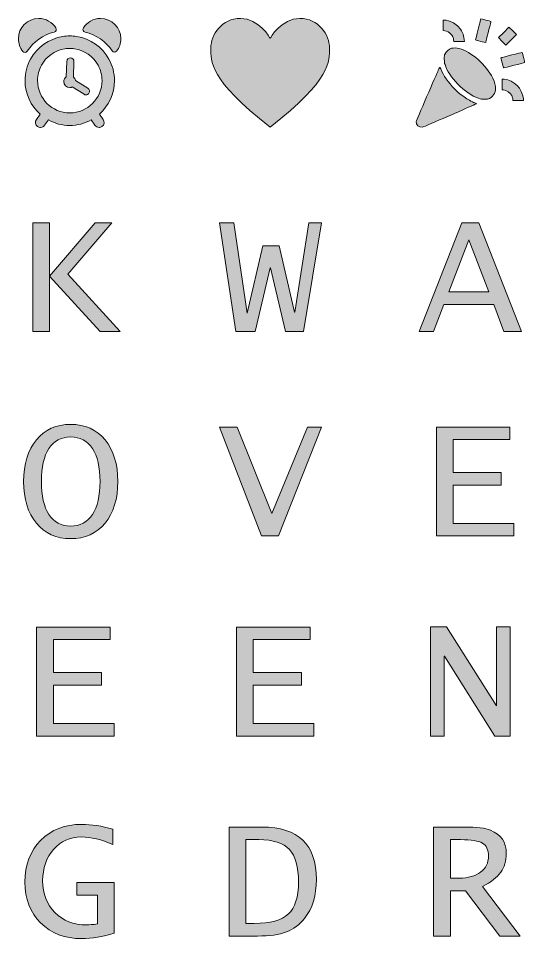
# Model space of a CAD drawing. Header units: inches. Extents: x 2.9 to 20.2, y -19.7 to -4.
# Drawn here: x 12.7 to 16.81, y -11.52 to -4.06 of the extents above; entities that cross this region are included whole.
import ezdxf

# ---------------------------------------------------------------- set-up
doc = ezdxf.new("R2010")
doc.units = ezdxf.units.IN
doc.header["$MEASUREMENT"] = 0
for name, color, linetype in [('ClockLetters', 7, 'Continuous'), ('DummyLetters', 7, 'Continuous'), ('Icons', 7, 'Continuous')]:
    doc.layers.add(name, color=color, linetype=linetype)

# ---------------------------------------------------------------- blocks, each defined once
blk = doc.blocks.new('block 19')
at = {"layer": 'ClockLetters', "true_color": 0xffffff}
h = blk.add_hatch(color=7, dxfattribs=at)
h.dxf.hatch_style = 2
edge = h.paths.add_edge_path()
edge.add_spline(control_points=[(12.7409, -7.8126), (12.7409, -7.6716), (12.7755, -7.5592), (12.8447, -7.4754), (12.9139, -7.3916), (13.0069, -7.3496), (13.1237, -7.3496), (13.2405, -7.3496), (13.3334, -7.3916), (13.4026, -7.4754), (13.4718, -7.5592), (13.5064, -7.6716), (13.5064, -7.8126), (13.5064, -7.9541), (13.4718, -8.0668), (13.4026, -8.1506), (13.3334, -8.2345), (13.2405, -8.2764), (13.1237, -8.2764), (13.0069, -8.2764), (12.9139, -8.2345), (12.8447, -8.1506), (12.7755, -8.0668), (12.7409, -7.9541), (12.7409, -7.8126)], knot_values=[0, 0, 0, 0, 1, 1, 1, 2, 2, 2, 3, 3, 3, 4, 4, 4, 5, 5, 5, 6, 6, 6, 7, 7, 7, 8, 8, 8, 8], degree=3, periodic=1)
edge = h.paths.add_edge_path()
edge.add_spline(control_points=[(12.8856, -7.8126), (12.8856, -7.9284), (12.9062, -8.0176), (12.9473, -8.0803), (12.9884, -8.143), (13.0471, -8.1744), (13.1233, -8.1744), (13.1996, -8.1744), (13.2584, -8.143), (13.2997, -8.0803), (13.3411, -8.0176), (13.3617, -7.9284), (13.3617, -7.8126), (13.3617, -7.6974), (13.3411, -7.6084), (13.2997, -7.5457), (13.2584, -7.483), (13.1996, -7.4516), (13.1233, -7.4516), (13.0471, -7.4516), (12.9884, -7.483), (12.9473, -7.5457), (12.9062, -7.6084), (12.8856, -7.6974), (12.8856, -7.8126)], knot_values=[0, 0, 0, 0, 1, 1, 1, 2, 2, 2, 3, 3, 3, 4, 4, 4, 5, 5, 5, 6, 6, 6, 7, 7, 7, 8, 8, 8, 8], degree=3, periodic=1)
at = {"layer": 'ClockLetters', "lineweight": 0}
for points in [[(12.7409, -7.8126), (12.7409, -7.6716), (12.7755, -7.5592), (12.8447, -7.4754), (12.9139, -7.3916), (13.0069, -7.3496), (13.1237, -7.3496), (13.2405, -7.3496), (13.3334, -7.3916), (13.4026, -7.4754), (13.4718, -7.5592), (13.5064, -7.6716), (13.5064, -7.8126), (13.5064, -7.9541), (13.4718, -8.0668), (13.4026, -8.1506), (13.3334, -8.2345), (13.2405, -8.2764), (13.1237, -8.2764), (13.0069, -8.2764), (12.9139, -8.2345), (12.8447, -8.1506), (12.7755, -8.0668), (12.7409, -7.9541), (12.7409, -7.8126)], [(12.8856, -7.8126), (12.8856, -7.9284), (12.9062, -8.0176), (12.9473, -8.0803), (12.9884, -8.143), (13.0471, -8.1744), (13.1233, -8.1744), (13.1996, -8.1744), (13.2584, -8.143), (13.2997, -8.0803), (13.3411, -8.0176), (13.3617, -7.9284), (13.3617, -7.8126), (13.3617, -7.6974), (13.3411, -7.6084), (13.2997, -7.5457), (13.2584, -7.483), (13.1996, -7.4516), (13.1233, -7.4516), (13.0471, -7.4516), (12.9884, -7.483), (12.9473, -7.5457), (12.9062, -7.6084), (12.8856, -7.6974), (12.8856, -7.8126)]]:
    blk.add_open_spline(points, degree=3, knots=[0, 0, 0, 0, 1, 1, 1, 2, 2, 2, 3, 3, 3, 4, 4, 4, 5, 5, 5, 6, 6, 6, 7, 7, 7, 8, 8, 8, 8], dxfattribs=at)
blk = doc.blocks.new('block 20')
at = {"layer": 'ClockLetters', "true_color": 0xffffff}
h = blk.add_hatch(color=7, dxfattribs=at)
h.dxf.hatch_style = 2
h.paths.add_polyline_path([(14.6738, -8.255), (14.3306, -7.371), (14.474, -7.371), (14.7564, -8.0738), (15.0453, -7.371), (15.1609, -7.371), (14.8102, -8.255)])
at = {"layer": 'ClockLetters', "lineweight": 0}
blk.add_lwpolyline([(14.6738, -8.255), (14.3306, -7.371), (14.474, -7.371), (14.7564, -8.0738), (15.0453, -7.371), (15.1609, -7.371), (14.8102, -8.255), (14.6738, -8.255)], dxfattribs=at)
blk = doc.blocks.new('block 21')
at = {"layer": 'ClockLetters', "true_color": 0xffffff}
h = blk.add_hatch(color=7, dxfattribs=at)
h.dxf.hatch_style = 2
h.paths.add_polyline_path([(16.0926, -8.255), (16.0926, -7.371), (16.69, -7.371), (16.69, -7.473), (16.2283, -7.473), (16.2283, -7.741), (16.6197, -7.741), (16.6197, -7.843), (16.2283, -7.843), (16.2283, -8.153), (16.7217, -8.153), (16.7217, -8.255)])
at = {"layer": 'ClockLetters', "lineweight": 0}
blk.add_lwpolyline([(16.0926, -8.255), (16.0926, -7.371), (16.69, -7.371), (16.69, -7.473), (16.2283, -7.473), (16.2283, -7.741), (16.6197, -7.741), (16.6197, -7.843), (16.2283, -7.843), (16.2283, -8.153), (16.7217, -8.153), (16.7217, -8.255), (16.0926, -8.255)], dxfattribs=at)
blk = doc.blocks.new('block 23')
at = {"layer": 'ClockLetters', "true_color": 0xffffff}
h = blk.add_hatch(color=7, dxfattribs=at)
h.dxf.hatch_style = 2
h.paths.add_polyline_path([(12.8153, -6.5969), (12.8153, -5.7129), (12.9511, -5.7129), (12.9511, -6.1463), (13.3212, -5.7129), (13.4582, -5.7129), (13.1013, -6.1298), (13.5264, -6.5969), (13.3634, -6.5969), (12.9511, -6.1463), (12.9511, -6.5969)])
at = {"layer": 'ClockLetters', "lineweight": 0}
blk.add_lwpolyline([(12.8153, -6.5969), (12.8153, -5.7129), (12.9511, -5.7129), (12.9511, -6.1463), (13.3212, -5.7129), (13.4582, -5.7129), (13.1013, -6.1298), (13.5264, -6.5969), (13.3634, -6.5969), (12.9511, -6.1463), (12.9511, -6.5969), (12.8153, -6.5969)], dxfattribs=at)
blk = doc.blocks.new('block 24')
at = {"layer": 'ClockLetters', "true_color": 0xffffff}
h = blk.add_hatch(color=7, dxfattribs=at)
h.dxf.hatch_style = 2
h.paths.add_polyline_path([(14.4636, -6.5969), (14.332, -5.7129), (14.4478, -5.7129), (14.5553, -6.4474), (14.5577, -6.4474), (14.6848, -5.8997), (14.8157, -5.8997), (14.9411, -6.4392), (14.9428, -6.4392), (15.0562, -5.7129), (15.1595, -5.7129), (15.0141, -6.5969), (14.8667, -6.5969), (14.7447, -6.0781), (14.7434, -6.0781), (14.6207, -6.5969)])
at = {"layer": 'ClockLetters', "lineweight": 0}
blk.add_lwpolyline([(14.4636, -6.5969), (14.332, -5.7129), (14.4478, -5.7129), (14.5553, -6.4474), (14.5577, -6.4474), (14.6848, -5.8997), (14.8157, -5.8997), (14.9411, -6.4392), (14.9428, -6.4392), (15.0562, -5.7129), (15.1595, -5.7129), (15.0141, -6.5969), (14.8667, -6.5969), (14.7447, -6.0781), (14.7434, -6.0781), (14.6207, -6.5969), (14.4636, -6.5969)], dxfattribs=at)
blk = doc.blocks.new('block 25')
at = {"layer": 'ClockLetters', "true_color": 0xffffff}
h = blk.add_hatch(color=7, dxfattribs=at)
h.dxf.hatch_style = 2
h.paths.add_polyline_path([(15.952, -6.5969), (16.3007, -5.7129), (16.4364, -5.7129), (16.7851, -6.5969), (16.6414, -6.5969), (16.5579, -6.3758), (16.1539, -6.3758), (16.0691, -6.5969)])
h.paths.add_polyline_path([(16.1945, -6.2738), (16.5173, -6.2738), (16.3551, -5.8514)])
at = {"layer": 'ClockLetters', "lineweight": 0}
for points in [[(15.952, -6.5969), (16.3007, -5.7129), (16.4364, -5.7129), (16.7851, -6.5969), (16.6414, -6.5969), (16.5579, -6.3758), (16.1539, -6.3758), (16.0691, -6.5969), (15.952, -6.5969)], [(16.1945, -6.2738), (16.5173, -6.2738), (16.3551, -5.8514), (16.1945, -6.2738)]]:
    blk.add_lwpolyline(points, dxfattribs=at)
blk = doc.blocks.new('block 28')
at = {"layer": 'ClockLetters', "true_color": 0xffffff}
h = blk.add_hatch(color=7, dxfattribs=at)
h.dxf.hatch_style = 2
h.paths.add_polyline_path([(12.847, -9.8778), (12.847, -8.9938), (13.4444, -8.9938), (13.4444, -9.0957), (12.9828, -9.0957), (12.9828, -9.3638), (13.3741, -9.3638), (13.3741, -9.4657), (12.9828, -9.4657), (12.9828, -9.7758), (13.4761, -9.7758), (13.4761, -9.8778)])
at = {"layer": 'ClockLetters', "lineweight": 0}
blk.add_lwpolyline([(12.847, -9.8778), (12.847, -8.9938), (13.4444, -8.9938), (13.4444, -9.0957), (12.9828, -9.0957), (12.9828, -9.3638), (13.3741, -9.3638), (13.3741, -9.4657), (12.9828, -9.4657), (12.9828, -9.7758), (13.4761, -9.7758), (13.4761, -9.8778), (12.847, -9.8778)], dxfattribs=at)
blk = doc.blocks.new('block 29')
at = {"layer": 'ClockLetters', "true_color": 0xffffff}
h = blk.add_hatch(color=7, dxfattribs=at)
h.dxf.hatch_style = 2
h.paths.add_polyline_path([(14.4698, -9.8778), (14.4698, -8.9938), (15.0672, -8.9938), (15.0672, -9.0957), (14.6056, -9.0957), (14.6056, -9.3638), (14.9969, -9.3638), (14.9969, -9.4657), (14.6056, -9.4657), (14.6056, -9.7758), (15.0989, -9.7758), (15.0989, -9.8778)])
at = {"layer": 'ClockLetters', "lineweight": 0}
blk.add_lwpolyline([(14.4698, -9.8778), (14.4698, -8.9938), (15.0672, -8.9938), (15.0672, -9.0957), (14.6056, -9.0957), (14.6056, -9.3638), (14.9969, -9.3638), (14.9969, -9.4657), (14.6056, -9.4657), (14.6056, -9.7758), (15.0989, -9.7758), (15.0989, -9.8778), (14.4698, -9.8778)], dxfattribs=at)
blk = doc.blocks.new('block 30')
at = {"layer": 'ClockLetters', "true_color": 0xffffff}
h = blk.add_hatch(color=7, dxfattribs=at)
h.dxf.hatch_style = 2
h.paths.add_polyline_path([(16.0457, -9.8778), (16.0457, -8.991), (16.1746, -8.991), (16.5797, -9.6333), (16.5811, -9.6333), (16.5811, -8.991), (16.692, -8.991), (16.692, -9.8778), (16.5666, -9.8778), (16.1587, -9.2295), (16.1567, -9.2295), (16.1567, -9.8778)])
at = {"layer": 'ClockLetters', "lineweight": 0}
blk.add_lwpolyline([(16.0457, -9.8778), (16.0457, -8.991), (16.1746, -8.991), (16.5797, -9.6333), (16.5811, -9.6333), (16.5811, -8.991), (16.692, -8.991), (16.692, -9.8778), (16.5666, -9.8778), (16.1587, -9.2295), (16.1567, -9.2295), (16.1567, -9.8778), (16.0457, -9.8778)], dxfattribs=at)
blk = doc.blocks.new('block 35')
at = {"layer": 'ClockLetters', "true_color": 0xffffff}
h = blk.add_hatch(color=7, dxfattribs=at)
h.dxf.hatch_style = 2
edge = h.paths.add_edge_path()
edge.add_spline(control_points=[(14.4106, -11.5006), (14.4106, -11.5006), (14.4106, -10.6165), (14.4106, -10.6165), (14.4106, -10.6165), (14.6772, -10.6165), (14.6772, -10.6165), (14.9712, -10.6165), (15.1182, -10.758), (15.1182, -11.041), (15.1182, -11.1719), (15.0862, -11.2778), (15.0224, -11.3586), (14.9824, -11.4096), (14.9332, -11.446), (14.8746, -11.4678), (14.816, -11.4897), (14.738, -11.5006), (14.6407, -11.5006), (14.6407, -11.5006), (14.4106, -11.5006), (14.4106, -11.5006)], knot_values=[0, 0, 0, 0, 1, 1, 1, 2, 2, 2, 3, 3, 3, 4, 4, 4, 5, 5, 5, 6, 6, 6, 7, 7, 7, 7], degree=3, periodic=1)
edge = h.paths.add_edge_path()
edge.add_spline(control_points=[(14.5463, -11.3986), (14.5463, -11.3986), (14.6145, -11.3986), (14.6145, -11.3986), (14.744, -11.3986), (14.8362, -11.3729), (14.8911, -11.3214), (14.946, -11.27), (14.9735, -11.1836), (14.9735, -11.0623), (14.9735, -10.9392), (14.9487, -10.8512), (14.8991, -10.7981), (14.8495, -10.745), (14.7668, -10.7185), (14.651, -10.7185), (14.651, -10.7185), (14.5463, -10.7185), (14.5463, -10.7185), (14.5463, -10.7185), (14.5463, -11.3986), (14.5463, -11.3986)], knot_values=[0, 0, 0, 0, 1, 1, 1, 2, 2, 2, 3, 3, 3, 4, 4, 4, 5, 5, 5, 6, 6, 6, 7, 7, 7, 7], degree=3, periodic=1)
at = {"layer": 'ClockLetters', "lineweight": 0}
for points in [[(14.4106, -11.5006), (14.4106, -11.5006), (14.4106, -10.6165), (14.4106, -10.6165), (14.4106, -10.6165), (14.6772, -10.6165), (14.6772, -10.6165), (14.9712, -10.6165), (15.1182, -10.758), (15.1182, -11.041), (15.1182, -11.1719), (15.0862, -11.2778), (15.0224, -11.3586), (14.9824, -11.4096), (14.9332, -11.446), (14.8746, -11.4678), (14.816, -11.4897), (14.738, -11.5006), (14.6407, -11.5006), (14.6407, -11.5006), (14.4106, -11.5006), (14.4106, -11.5006)], [(14.5463, -11.3986), (14.5463, -11.3986), (14.6145, -11.3986), (14.6145, -11.3986), (14.744, -11.3986), (14.8362, -11.3729), (14.8911, -11.3214), (14.946, -11.27), (14.9735, -11.1836), (14.9735, -11.0623), (14.9735, -10.9392), (14.9487, -10.8512), (14.8991, -10.7981), (14.8495, -10.745), (14.7668, -10.7185), (14.651, -10.7185), (14.651, -10.7185), (14.5463, -10.7185), (14.5463, -10.7185), (14.5463, -10.7185), (14.5463, -11.3986), (14.5463, -11.3986)]]:
    blk.add_open_spline(points, degree=3, knots=[0, 0, 0, 0, 1, 1, 1, 2, 2, 2, 3, 3, 3, 4, 4, 4, 5, 5, 5, 6, 6, 6, 7, 7, 7, 7], dxfattribs=at)
blk = doc.blocks.new('block 36')
at = {"layer": 'ClockLetters', "true_color": 0xffffff}
h = blk.add_hatch(color=7, dxfattribs=at)
h.dxf.hatch_style = 2
edge = h.paths.add_edge_path()
edge.add_spline(control_points=[(16.0705, -11.5006), (16.0705, -11.5006), (16.0705, -10.6165), (16.0705, -10.6165), (16.0705, -10.6165), (16.3179, -10.6165), (16.3179, -10.6165), (16.4208, -10.6165), (16.4922, -10.6251), (16.5322, -10.642), (16.6176, -10.6774), (16.6603, -10.7399), (16.6603, -10.8295), (16.6603, -10.891), (16.6455, -10.9423), (16.6158, -10.9834), (16.5862, -11.0246), (16.5366, -11.0628), (16.4671, -11.0982), (16.4671, -11.0982), (16.7723, -11.5006), (16.7723, -11.5006), (16.7723, -11.5006), (16.608, -11.5006), (16.608, -11.5006), (16.608, -11.5006), (16.3289, -11.1326), (16.3289, -11.1326), (16.3289, -11.1326), (16.2063, -11.1326), (16.2063, -11.1326), (16.2063, -11.1326), (16.2063, -11.5006), (16.2063, -11.5006), (16.2063, -11.5006), (16.0705, -11.5006), (16.0705, -11.5006)], knot_values=[0, 0, 0, 0, 1, 1, 1, 2, 2, 2, 3, 3, 3, 4, 4, 4, 5, 5, 5, 6, 6, 6, 7, 7, 7, 8, 8, 8, 9, 9, 9, 10, 10, 10, 11, 11, 11, 12, 12, 12, 12], degree=3, periodic=1)
edge = h.paths.add_edge_path()
edge.add_spline(control_points=[(16.2063, -11.0306), (16.2063, -11.0306), (16.2779, -11.0306), (16.2779, -11.0306), (16.351, -11.0306), (16.4089, -11.0145), (16.4516, -10.9823), (16.4943, -10.9501), (16.5156, -10.9066), (16.5156, -10.8518), (16.5156, -10.8007), (16.4996, -10.7657), (16.4674, -10.7468), (16.4352, -10.728), (16.376, -10.7185), (16.2897, -10.7185), (16.2897, -10.7185), (16.2063, -10.7185), (16.2063, -10.7185), (16.2063, -10.7185), (16.2063, -11.0306), (16.2063, -11.0306)], knot_values=[0, 0, 0, 0, 1, 1, 1, 2, 2, 2, 3, 3, 3, 4, 4, 4, 5, 5, 5, 6, 6, 6, 7, 7, 7, 7], degree=3, periodic=1)
at = {"layer": 'ClockLetters', "lineweight": 0}
for points, knots in [([(16.0705, -11.5006), (16.0705, -11.5006), (16.0705, -10.6165), (16.0705, -10.6165), (16.0705, -10.6165), (16.3179, -10.6165), (16.3179, -10.6165), (16.4208, -10.6165), (16.4922, -10.6251), (16.5322, -10.642), (16.6176, -10.6774), (16.6603, -10.7399), (16.6603, -10.8295), (16.6603, -10.891), (16.6455, -10.9423), (16.6158, -10.9834), (16.5862, -11.0246), (16.5366, -11.0628), (16.4671, -11.0982), (16.4671, -11.0982), (16.7723, -11.5006), (16.7723, -11.5006), (16.7723, -11.5006), (16.608, -11.5006), (16.608, -11.5006), (16.608, -11.5006), (16.3289, -11.1326), (16.3289, -11.1326), (16.3289, -11.1326), (16.2063, -11.1326), (16.2063, -11.1326), (16.2063, -11.1326), (16.2063, -11.5006), (16.2063, -11.5006), (16.2063, -11.5006), (16.0705, -11.5006), (16.0705, -11.5006)], [0, 0, 0, 0, 1, 1, 1, 2, 2, 2, 3, 3, 3, 4, 4, 4, 5, 5, 5, 6, 6, 6, 7, 7, 7, 8, 8, 8, 9, 9, 9, 10, 10, 10, 11, 11, 11, 12, 12, 12, 12]), ([(16.2063, -11.0306), (16.2063, -11.0306), (16.2779, -11.0306), (16.2779, -11.0306), (16.351, -11.0306), (16.4089, -11.0145), (16.4516, -10.9823), (16.4943, -10.9501), (16.5156, -10.9066), (16.5156, -10.8518), (16.5156, -10.8007), (16.4996, -10.7657), (16.4674, -10.7468), (16.4352, -10.728), (16.376, -10.7185), (16.2897, -10.7185), (16.2897, -10.7185), (16.2063, -10.7185), (16.2063, -10.7185), (16.2063, -10.7185), (16.2063, -11.0306), (16.2063, -11.0306)], [0, 0, 0, 0, 1, 1, 1, 2, 2, 2, 3, 3, 3, 4, 4, 4, 5, 5, 5, 6, 6, 6, 7, 7, 7, 7])]:
    blk.add_open_spline(points, degree=3, knots=knots, dxfattribs=at)
blk = doc.blocks.new('block 96')
at = {"layer": 'DummyLetters', "true_color": 0xffffff}
h = blk.add_hatch(color=7, dxfattribs=at)
h.dxf.hatch_style = 2
edge = h.paths.add_edge_path()
edge.add_spline(control_points=[(13.4651, -10.6346), (13.4651, -10.6346), (13.4651, -10.7593), (13.4651, -10.7593), (13.3741, -10.7175), (13.2891, -10.6966), (13.2101, -10.6966), (13.1187, -10.6966), (13.0435, -10.7301), (12.9845, -10.7972), (12.9254, -10.8643), (12.896, -10.9497), (12.896, -11.0535), (12.896, -11.1578), (12.9292, -11.2434), (12.9959, -11.3102), (13.0625, -11.377), (13.1474, -11.4104), (13.2508, -11.4104), (13.2742, -11.4104), (13.3041, -11.4077), (13.3404, -11.4022), (13.3404, -11.4022), (13.3404, -11.1686), (13.3404, -11.1686), (13.3404, -11.1686), (13.1743, -11.1686), (13.1743, -11.1686), (13.1743, -11.1686), (13.1743, -11.0666), (13.1743, -11.0666), (13.1743, -11.0666), (13.4761, -11.0666), (13.4761, -11.0666), (13.4761, -11.0666), (13.4761, -11.4773), (13.4761, -11.4773), (13.3838, -11.5067), (13.2963, -11.5214), (13.2136, -11.5214), (13.0767, -11.5214), (12.9654, -11.4789), (12.8798, -11.3939), (12.7941, -11.3089), (12.7513, -11.1985), (12.7513, -11.0625), (12.7513, -10.9233), (12.794, -10.8106), (12.8794, -10.7242), (12.9649, -10.6378), (13.0765, -10.5947), (13.2143, -10.5947), (13.2923, -10.5947), (13.376, -10.608), (13.4651, -10.6346)], knot_values=[0, 0, 0, 0, 1, 1, 1, 2, 2, 2, 3, 3, 3, 4, 4, 4, 5, 5, 5, 6, 6, 6, 7, 7, 7, 8, 8, 8, 9, 9, 9, 10, 10, 10, 11, 11, 11, 12, 12, 12, 13, 13, 13, 14, 14, 14, 15, 15, 15, 16, 16, 16, 17, 17, 17, 18, 18, 18, 18], degree=3, periodic=1)
at = {"layer": 'DummyLetters', "lineweight": 0}
blk.add_open_spline([(13.4651, -10.6346), (13.4651, -10.6346), (13.4651, -10.7593), (13.4651, -10.7593), (13.3741, -10.7175), (13.2891, -10.6966), (13.2101, -10.6966), (13.1187, -10.6966), (13.0435, -10.7301), (12.9845, -10.7972), (12.9254, -10.8643), (12.896, -10.9497), (12.896, -11.0535), (12.896, -11.1578), (12.9292, -11.2434), (12.9959, -11.3102), (13.0625, -11.377), (13.1474, -11.4104), (13.2508, -11.4104), (13.2742, -11.4104), (13.3041, -11.4077), (13.3404, -11.4022), (13.3404, -11.4022), (13.3404, -11.1686), (13.3404, -11.1686), (13.3404, -11.1686), (13.1743, -11.1686), (13.1743, -11.1686), (13.1743, -11.1686), (13.1743, -11.0666), (13.1743, -11.0666), (13.1743, -11.0666), (13.4761, -11.0666), (13.4761, -11.0666), (13.4761, -11.0666), (13.4761, -11.4773), (13.4761, -11.4773), (13.3838, -11.5067), (13.2963, -11.5214), (13.2136, -11.5214), (13.0767, -11.5214), (12.9654, -11.4789), (12.8798, -11.3939), (12.7941, -11.3089), (12.7513, -11.1985), (12.7513, -11.0625), (12.7513, -10.9233), (12.794, -10.8106), (12.8794, -10.7242), (12.9649, -10.6378), (13.0765, -10.5947), (13.2143, -10.5947), (13.2923, -10.5947), (13.376, -10.608), (13.4651, -10.6346)], degree=3, knots=[0, 0, 0, 0, 1, 1, 1, 2, 2, 2, 3, 3, 3, 4, 4, 4, 5, 5, 5, 6, 6, 6, 7, 7, 7, 8, 8, 8, 9, 9, 9, 10, 10, 10, 11, 11, 11, 12, 12, 12, 13, 13, 13, 14, 14, 14, 15, 15, 15, 16, 16, 16, 17, 17, 17, 18, 18, 18, 18], dxfattribs=at)
blk = doc.blocks.new('block 109')
at = {"layer": 'Icons', "true_color": 0xffffff}
h = blk.add_hatch(color=7, dxfattribs=at)
h.dxf.hatch_style = 2
edge = h.paths.add_edge_path()
edge.add_spline(control_points=[(14.7432, -4.9388), (15.2437, -4.5449), (15.2249, -4.4057), (15.2249, -4.2965), (15.2249, -4.1874), (15.1346, -4.0556), (14.984, -4.0556), (14.8334, -4.0556), (14.7432, -4.2162), (14.7432, -4.2162), (14.7432, -4.2162), (14.6529, -4.0556), (14.5023, -4.0556), (14.3517, -4.0556), (14.2614, -4.1874), (14.2614, -4.2965), (14.2615, -4.4057), (14.2427, -4.5449), (14.7432, -4.9388)], knot_values=[0, 0, 0, 0, 1, 1, 1, 2, 2, 2, 3, 3, 3, 4, 4, 4, 5, 5, 5, 6, 6, 6, 6], degree=3, periodic=1)
at = {"layer": 'Icons', "lineweight": 0}
blk.add_open_spline([(14.7432, -4.9388), (15.2437, -4.5449), (15.2249, -4.4057), (15.2249, -4.2965), (15.2249, -4.1874), (15.1346, -4.0556), (14.984, -4.0556), (14.8334, -4.0556), (14.7432, -4.2162), (14.7432, -4.2162), (14.7432, -4.2162), (14.6529, -4.0556), (14.5023, -4.0556), (14.3517, -4.0556), (14.2614, -4.1874), (14.2614, -4.2965), (14.2615, -4.4057), (14.2427, -4.5449), (14.7432, -4.9388)], degree=3, knots=[0, 0, 0, 0, 1, 1, 1, 2, 2, 2, 3, 3, 3, 4, 4, 4, 5, 5, 5, 6, 6, 6, 6], dxfattribs=at)
blk = doc.blocks.new('block 108')
at = {"layer": 'Icons'}
blk.add_blockref('block 109', (0, 0), dxfattribs=at)
blk = doc.blocks.new('block 112')
at = {"layer": 'Icons', "true_color": 0xffffff}
h = blk.add_hatch(color=7, dxfattribs=at)
h.dxf.hatch_style = 2
edge = h.paths.add_edge_path()
edge.add_spline(control_points=[(12.7709, -4.3212), (12.8208, -4.245), (12.8986, -4.1889), (12.9896, -4.1669), (12.9967, -4.1652), (13.0024, -4.1602), (13.0051, -4.1536), (13.0079, -4.1469), (13.0072, -4.1393), (13.0033, -4.1332), (12.9742, -4.0868), (12.9226, -4.0559), (12.8637, -4.0559), (12.7727, -4.0559), (12.6989, -4.1297), (12.6989, -4.2207), (12.6989, -4.2593), (12.7123, -4.2947), (12.7346, -4.3229), (12.739, -4.3286), (12.7459, -4.3317), (12.7532, -4.3314), (12.7604, -4.3309), (12.767, -4.3272), (12.7709, -4.3212)], knot_values=[0, 0, 0, 0, 1, 1, 1, 2, 2, 2, 3, 3, 3, 4, 4, 4, 5, 5, 5, 6, 6, 6, 7, 7, 7, 8, 8, 8, 8], degree=3, periodic=1)
h = blk.add_hatch(color=7, dxfattribs=at)
h.dxf.hatch_style = 2
edge = h.paths.add_edge_path()
edge.add_spline(control_points=[(13.3659, -4.0559), (13.3073, -4.0559), (13.2559, -4.0865), (13.2268, -4.1326), (13.2229, -4.1388), (13.2223, -4.1464), (13.225, -4.1531), (13.2277, -4.1599), (13.2336, -4.1648), (13.2406, -4.1665), (13.3319, -4.1879), (13.4099, -4.2437), (13.4602, -4.3196), (13.4641, -4.3256), (13.4708, -4.3293), (13.478, -4.3296), (13.4853, -4.3298), (13.4922, -4.3266), (13.4966, -4.3208), (13.5179, -4.2931), (13.5307, -4.2584), (13.5307, -4.2207), (13.5306, -4.1297), (13.457, -4.0559), (13.3659, -4.0559)], knot_values=[0, 0, 0, 0, 1, 1, 1, 2, 2, 2, 3, 3, 3, 4, 4, 4, 5, 5, 5, 6, 6, 6, 7, 7, 7, 8, 8, 8, 8], degree=3, periodic=1)
h = blk.add_hatch(color=7, dxfattribs=at)
h.dxf.hatch_style = 2
edge = h.paths.add_edge_path()
edge.add_spline(control_points=[(13.4792, -4.5606), (13.4792, -4.497), (13.4626, -4.4372), (13.4338, -4.3852), (13.3804, -4.2888), (13.2843, -4.2195), (13.1712, -4.2022), (13.1532, -4.1994), (13.1348, -4.1976), (13.1161, -4.1976), (13.0964, -4.1976), (13.0773, -4.1996), (13.0585, -4.2027), (12.9459, -4.2207), (12.8504, -4.2902), (12.7974, -4.3868), (12.7691, -4.4385), (12.753, -4.4978), (12.753, -4.5607), (12.753, -4.6686), (12.8005, -4.7654), (12.8754, -4.8319), (12.8754, -4.8319), (12.8449, -4.8751), (12.8449, -4.8751), (12.8317, -4.8936), (12.836, -4.9193), (12.8547, -4.9325), (12.8619, -4.9376), (12.8702, -4.9401), (12.8785, -4.9401), (12.8913, -4.9401), (12.9041, -4.9341), (12.9121, -4.9228), (12.9121, -4.9228), (12.9427, -4.8797), (12.9427, -4.8797), (12.9942, -4.9079), (13.0533, -4.9239), (13.1161, -4.9239), (13.1789, -4.9239), (13.238, -4.9079), (13.2895, -4.8797), (13.2895, -4.8797), (13.3201, -4.9228), (13.3201, -4.9228), (13.3281, -4.9341), (13.3408, -4.9401), (13.3537, -4.9401), (13.3619, -4.9401), (13.3702, -4.9376), (13.3775, -4.9325), (13.3961, -4.9193), (13.4005, -4.8936), (13.3874, -4.8751), (13.3874, -4.8751), (13.3568, -4.8319), (13.3568, -4.8319), (13.4316, -4.7654), (13.4792, -4.6685), (13.4792, -4.5606)], knot_values=[0, 0, 0, 0, 1, 1, 1, 2, 2, 2, 3, 3, 3, 4, 4, 4, 5, 5, 5, 6, 6, 6, 7, 7, 7, 8, 8, 8, 9, 9, 9, 10, 10, 10, 11, 11, 11, 12, 12, 12, 13, 13, 13, 14, 14, 14, 15, 15, 15, 16, 16, 16, 17, 17, 17, 18, 18, 18, 19, 19, 19, 20, 20, 20, 20], degree=3, periodic=1)
edge = h.paths.add_edge_path()
edge.add_spline(control_points=[(13.1161, -4.8222), (12.9718, -4.8222), (12.8545, -4.7049), (12.8545, -4.5606), (12.8545, -4.5157), (12.8659, -4.4733), (12.886, -4.4363), (12.9242, -4.366), (12.9939, -4.3152), (13.0759, -4.3024), (13.089, -4.3004), (13.1024, -4.299), (13.1162, -4.299), (13.1291, -4.299), (13.1418, -4.3003), (13.1543, -4.3021), (13.237, -4.3142), (13.3074, -4.3648), (13.346, -4.4356), (13.3662, -4.4728), (13.3779, -4.5152), (13.3779, -4.5605), (13.3777, -4.7049), (13.2603, -4.8222), (13.1161, -4.8222)], knot_values=[0, 0, 0, 0, 1, 1, 1, 2, 2, 2, 3, 3, 3, 4, 4, 4, 5, 5, 5, 6, 6, 6, 7, 7, 7, 8, 8, 8, 8], degree=3, periodic=1)
h = blk.add_hatch(color=7, dxfattribs=at)
h.dxf.hatch_style = 2
edge = h.paths.add_edge_path()
edge.add_spline(control_points=[(13.2626, -4.6218), (13.2626, -4.6218), (13.1628, -4.5602), (13.1628, -4.5602), (13.1607, -4.5485), (13.1544, -4.5384), (13.1456, -4.5313), (13.1456, -4.5313), (13.1502, -4.4061), (13.1502, -4.4061), (13.1507, -4.3901), (13.1383, -4.3767), (13.1223, -4.376), (13.1063, -4.3753), (13.0929, -4.3879), (13.0923, -4.4039), (13.0923, -4.4039), (13.0876, -4.5292), (13.0876, -4.5292), (13.0753, -4.538), (13.0671, -4.5523), (13.0671, -4.5687), (13.0671, -4.5954), (13.0887, -4.6169), (13.1153, -4.6169), (13.123, -4.6169), (13.1301, -4.615), (13.1364, -4.6119), (13.1364, -4.6119), (13.2322, -4.6711), (13.2322, -4.6711), (13.237, -4.674), (13.2422, -4.6755), (13.2475, -4.6755), (13.2572, -4.6755), (13.2666, -4.6706), (13.2722, -4.6618), (13.2806, -4.6481), (13.2762, -4.6303), (13.2626, -4.6218)], knot_values=[0, 0, 0, 0, 1, 1, 1, 2, 2, 2, 3, 3, 3, 4, 4, 4, 5, 5, 5, 6, 6, 6, 7, 7, 7, 8, 8, 8, 9, 9, 9, 10, 10, 10, 11, 11, 11, 12, 12, 12, 13, 13, 13, 13], degree=3, periodic=1)
at = {"layer": 'Icons', "lineweight": 0}
for points, knots in [([(12.7709, -4.3212), (12.8208, -4.245), (12.8986, -4.1889), (12.9896, -4.1669), (12.9967, -4.1652), (13.0024, -4.1602), (13.0051, -4.1536), (13.0079, -4.1469), (13.0072, -4.1393), (13.0033, -4.1332), (12.9742, -4.0868), (12.9226, -4.0559), (12.8637, -4.0559), (12.7727, -4.0559), (12.6989, -4.1297), (12.6989, -4.2207), (12.6989, -4.2593), (12.7123, -4.2947), (12.7346, -4.3229), (12.739, -4.3286), (12.7459, -4.3317), (12.7532, -4.3314), (12.7604, -4.3309), (12.767, -4.3272), (12.7709, -4.3212)], [0, 0, 0, 0, 1, 1, 1, 2, 2, 2, 3, 3, 3, 4, 4, 4, 5, 5, 5, 6, 6, 6, 7, 7, 7, 8, 8, 8, 8]), ([(13.3659, -4.0559), (13.3073, -4.0559), (13.2559, -4.0865), (13.2268, -4.1326), (13.2229, -4.1388), (13.2223, -4.1464), (13.225, -4.1531), (13.2277, -4.1599), (13.2336, -4.1648), (13.2406, -4.1665), (13.3319, -4.1879), (13.4099, -4.2437), (13.4602, -4.3196), (13.4641, -4.3256), (13.4708, -4.3293), (13.478, -4.3296), (13.4853, -4.3298), (13.4922, -4.3266), (13.4966, -4.3208), (13.5179, -4.2931), (13.5307, -4.2584), (13.5307, -4.2207), (13.5306, -4.1297), (13.457, -4.0559), (13.3659, -4.0559)], [0, 0, 0, 0, 1, 1, 1, 2, 2, 2, 3, 3, 3, 4, 4, 4, 5, 5, 5, 6, 6, 6, 7, 7, 7, 8, 8, 8, 8]), ([(13.4792, -4.5606), (13.4792, -4.497), (13.4626, -4.4372), (13.4338, -4.3852), (13.3804, -4.2888), (13.2843, -4.2195), (13.1712, -4.2022), (13.1532, -4.1994), (13.1348, -4.1976), (13.1161, -4.1976), (13.0964, -4.1976), (13.0773, -4.1996), (13.0585, -4.2027), (12.9459, -4.2207), (12.8504, -4.2902), (12.7974, -4.3868), (12.7691, -4.4385), (12.753, -4.4978), (12.753, -4.5607), (12.753, -4.6686), (12.8005, -4.7654), (12.8754, -4.8319), (12.8754, -4.8319), (12.8449, -4.8751), (12.8449, -4.8751), (12.8317, -4.8936), (12.836, -4.9193), (12.8547, -4.9325), (12.8619, -4.9376), (12.8702, -4.9401), (12.8785, -4.9401), (12.8913, -4.9401), (12.9041, -4.9341), (12.9121, -4.9228), (12.9121, -4.9228), (12.9427, -4.8797), (12.9427, -4.8797), (12.9942, -4.9079), (13.0533, -4.9239), (13.1161, -4.9239), (13.1789, -4.9239), (13.238, -4.9079), (13.2895, -4.8797), (13.2895, -4.8797), (13.3201, -4.9228), (13.3201, -4.9228), (13.3281, -4.9341), (13.3408, -4.9401), (13.3537, -4.9401), (13.3619, -4.9401), (13.3702, -4.9376), (13.3775, -4.9325), (13.3961, -4.9193), (13.4005, -4.8936), (13.3874, -4.8751), (13.3874, -4.8751), (13.3568, -4.8319), (13.3568, -4.8319), (13.4316, -4.7654), (13.4792, -4.6685), (13.4792, -4.5606)], [0, 0, 0, 0, 1, 1, 1, 2, 2, 2, 3, 3, 3, 4, 4, 4, 5, 5, 5, 6, 6, 6, 7, 7, 7, 8, 8, 8, 9, 9, 9, 10, 10, 10, 11, 11, 11, 12, 12, 12, 13, 13, 13, 14, 14, 14, 15, 15, 15, 16, 16, 16, 17, 17, 17, 18, 18, 18, 19, 19, 19, 20, 20, 20, 20]), ([(13.1161, -4.8222), (12.9718, -4.8222), (12.8545, -4.7049), (12.8545, -4.5606), (12.8545, -4.5157), (12.8659, -4.4733), (12.886, -4.4363), (12.9242, -4.366), (12.9939, -4.3152), (13.0759, -4.3024), (13.089, -4.3004), (13.1024, -4.299), (13.1162, -4.299), (13.1291, -4.299), (13.1418, -4.3003), (13.1543, -4.3021), (13.237, -4.3142), (13.3074, -4.3648), (13.346, -4.4356), (13.3662, -4.4728), (13.3779, -4.5152), (13.3779, -4.5605), (13.3777, -4.7049), (13.2603, -4.8222), (13.1161, -4.8222)], [0, 0, 0, 0, 1, 1, 1, 2, 2, 2, 3, 3, 3, 4, 4, 4, 5, 5, 5, 6, 6, 6, 7, 7, 7, 8, 8, 8, 8]), ([(13.2626, -4.6218), (13.2626, -4.6218), (13.1628, -4.5602), (13.1628, -4.5602), (13.1607, -4.5485), (13.1544, -4.5384), (13.1456, -4.5313), (13.1456, -4.5313), (13.1502, -4.4061), (13.1502, -4.4061), (13.1507, -4.3901), (13.1383, -4.3767), (13.1223, -4.376), (13.1063, -4.3753), (13.0929, -4.3879), (13.0923, -4.4039), (13.0923, -4.4039), (13.0876, -4.5292), (13.0876, -4.5292), (13.0753, -4.538), (13.0671, -4.5523), (13.0671, -4.5687), (13.0671, -4.5954), (13.0887, -4.6169), (13.1153, -4.6169), (13.123, -4.6169), (13.1301, -4.615), (13.1364, -4.6119), (13.1364, -4.6119), (13.2322, -4.6711), (13.2322, -4.6711), (13.237, -4.674), (13.2422, -4.6755), (13.2475, -4.6755), (13.2572, -4.6755), (13.2666, -4.6706), (13.2722, -4.6618), (13.2806, -4.6481), (13.2762, -4.6303), (13.2626, -4.6218)], [0, 0, 0, 0, 1, 1, 1, 2, 2, 2, 3, 3, 3, 4, 4, 4, 5, 5, 5, 6, 6, 6, 7, 7, 7, 8, 8, 8, 9, 9, 9, 10, 10, 10, 11, 11, 11, 12, 12, 12, 13, 13, 13, 13])]:
    blk.add_open_spline(points, degree=3, knots=knots, dxfattribs=at)
blk = doc.blocks.new('block 111')
at = {"layer": 'Icons'}
blk.add_blockref('block 112', (0, 0), dxfattribs=at)
blk = doc.blocks.new('block 110')
at = {"layer": 'Icons'}
blk.add_blockref('block 111', (0, 0), dxfattribs=at)
blk = doc.blocks.new('block 114')
at = {"layer": 'Icons', "true_color": 0xffffff}
h = blk.add_hatch(color=7, dxfattribs=at)
h.dxf.hatch_style = 2
edge = h.paths.add_edge_path()
edge.add_spline(control_points=[(16.1477, -4.1111), (16.1477, -4.1111), (16.1477, -4.1536), (16.1477, -4.1536), (16.1477, -4.1536), (16.1612, -4.1559), (16.1612, -4.1559), (16.1984, -4.1622), (16.2299, -4.1949), (16.2329, -4.2302), (16.2329, -4.2302), (16.2342, -4.2423), (16.2342, -4.2423), (16.2342, -4.2423), (16.2771, -4.2423), (16.2771, -4.2423), (16.2771, -4.2423), (16.32, -4.2423), (16.32, -4.2423), (16.32, -4.2423), (16.3188, -4.2264), (16.3188, -4.2264), (16.3169, -4.2047), (16.3126, -4.1894), (16.3022, -4.1677), (16.2861, -4.1342), (16.2636, -4.1099), (16.2323, -4.0921), (16.209, -4.0788), (16.1751, -4.0686), (16.1534, -4.0686), (16.1534, -4.0686), (16.1477, -4.0686), (16.1477, -4.0686), (16.1477, -4.0686), (16.1477, -4.1111), (16.1477, -4.1111), (16.1477, -4.1111), (16.1477, -4.1111), (16.1477, -4.1111)], knot_values=[0, 0, 0, 0, 1, 1, 1, 2, 2, 2, 3, 3, 3, 4, 4, 4, 5, 5, 5, 6, 6, 6, 7, 7, 7, 8, 8, 8, 9, 9, 9, 10, 10, 10, 11, 11, 11, 12, 12, 12, 13, 13, 13, 13], degree=3, periodic=1)
h = blk.add_hatch(color=7, dxfattribs=at)
h.dxf.hatch_style = 2
edge = h.paths.add_edge_path()
edge.add_spline(control_points=[(16.4322, -4.1426), (16.4208, -4.189), (16.4114, -4.228), (16.4114, -4.2292), (16.4114, -4.2305), (16.4296, -4.2362), (16.4522, -4.2419), (16.4522, -4.2419), (16.4931, -4.2521), (16.4931, -4.2521), (16.4931, -4.2521), (16.4949, -4.2445), (16.4949, -4.2445), (16.5066, -4.2006), (16.536, -4.08), (16.5352, -4.0794), (16.5344, -4.0786), (16.4572, -4.0586), (16.4543, -4.0584), (16.4537, -4.0584), (16.4439, -4.0964), (16.4322, -4.1426)], knot_values=[0, 0, 0, 0, 1, 1, 1, 2, 2, 2, 3, 3, 3, 4, 4, 4, 5, 5, 5, 6, 6, 6, 7, 7, 7, 7], degree=3, periodic=1)
h = blk.add_hatch(color=7, dxfattribs=at)
h.dxf.hatch_style = 2
h.paths.add_polyline_path([(16.6392, -4.1687), (16.5963, -4.2116), (16.6266, -4.2417), (16.6566, -4.2719), (16.6995, -4.229), (16.7425, -4.1861), (16.7122, -4.1559), (16.6822, -4.1258)])
h = blk.add_hatch(color=7, dxfattribs=at)
h.dxf.hatch_style = 2
edge = h.paths.add_edge_path()
edge.add_spline(control_points=[(16.2162, -4.2983), (16.1925, -4.3059), (16.1739, -4.322), (16.1635, -4.3441), (16.1571, -4.3574), (16.1569, -4.3584), (16.1571, -4.3854), (16.1571, -4.4097), (16.1579, -4.415), (16.1628, -4.4303), (16.1796, -4.4816), (16.2148, -4.5354), (16.2663, -4.5883), (16.321, -4.6449), (16.3789, -4.6844), (16.4351, -4.7036), (16.4561, -4.7107), (16.4588, -4.7111), (16.4839, -4.7113), (16.5097, -4.7113), (16.5109, -4.7111), (16.5242, -4.7048), (16.5421, -4.6964), (16.5569, -4.6817), (16.5652, -4.6637), (16.5706, -4.6523), (16.5718, -4.647), (16.5724, -4.631), (16.5738, -4.601), (16.5677, -4.5758), (16.5499, -4.5393), (16.499, -4.4338), (16.3746, -4.3241), (16.2783, -4.2997), (16.2589, -4.2948), (16.2293, -4.2942), (16.2162, -4.2983)], knot_values=[0, 0, 0, 0, 1, 1, 1, 2, 2, 2, 3, 3, 3, 4, 4, 4, 5, 5, 5, 6, 6, 6, 7, 7, 7, 8, 8, 8, 9, 9, 9, 10, 10, 10, 11, 11, 11, 12, 12, 12, 12], degree=3, periodic=1)
h = blk.add_hatch(color=7, dxfattribs=at)
h.dxf.hatch_style = 2
edge = h.paths.add_edge_path()
edge.add_spline(control_points=[(16.7057, -4.3525), (16.6623, -4.3635), (16.6245, -4.3729), (16.6217, -4.3737), (16.6217, -4.3737), (16.6161, -4.3752), (16.6161, -4.3752), (16.6161, -4.3752), (16.6263, -4.416), (16.6263, -4.416), (16.6339, -4.4461), (16.6374, -4.4569), (16.6396, -4.4569), (16.6442, -4.4569), (16.8066, -4.4158), (16.8082, -4.4144), (16.8091, -4.4136), (16.806, -4.3983), (16.8015, -4.3802), (16.7894, -4.332), (16.7894, -4.3322), (16.7868, -4.3324), (16.7854, -4.3324), (16.749, -4.3416), (16.7057, -4.3525)], knot_values=[0, 0, 0, 0, 1, 1, 1, 2, 2, 2, 3, 3, 3, 4, 4, 4, 5, 5, 5, 6, 6, 6, 7, 7, 7, 8, 8, 8, 8], degree=3, periodic=1)
h = blk.add_hatch(color=7, dxfattribs=at)
h.dxf.hatch_style = 2
edge = h.paths.add_edge_path()
edge.add_spline(control_points=[(16.1085, -4.4759), (16.1019, -4.4908), (16.0594, -4.5883), (16.0138, -4.693), (15.9683, -4.7974), (15.9305, -4.8867), (15.9298, -4.8912), (15.926, -4.9178), (15.9505, -4.9423), (15.977, -4.9384), (15.9816, -4.9378), (16.0165, -4.9237), (16.0547, -4.9069), (16.0929, -4.8902), (16.1906, -4.8477), (16.2718, -4.8123), (16.3531, -4.777), (16.4195, -4.7475), (16.4195, -4.7469), (16.4195, -4.7463), (16.4156, -4.7447), (16.411, -4.7432), (16.3956, -4.7388), (16.3531, -4.7169), (16.33, -4.7013), (16.2973, -4.6795), (16.2707, -4.6576), (16.2407, -4.6276), (16.1878, -4.5744), (16.1483, -4.518), (16.1281, -4.4661), (16.125, -4.4581), (16.1219, -4.4512), (16.1214, -4.4504), (16.1207, -4.4497), (16.1148, -4.4612), (16.1085, -4.4759)], knot_values=[0, 0, 0, 0, 1, 1, 1, 2, 2, 2, 3, 3, 3, 4, 4, 4, 5, 5, 5, 6, 6, 6, 7, 7, 7, 8, 8, 8, 9, 9, 9, 10, 10, 10, 11, 11, 11, 12, 12, 12, 12], degree=3, periodic=1)
h = blk.add_hatch(color=7, dxfattribs=at)
h.dxf.hatch_style = 2
edge = h.paths.add_edge_path()
edge.add_spline(control_points=[(16.626, -4.5912), (16.626, -4.5912), (16.626, -4.6341), (16.626, -4.6341), (16.626, -4.6341), (16.638, -4.6353), (16.638, -4.6353), (16.6635, -4.6376), (16.6928, -4.6582), (16.7046, -4.6823), (16.7075, -4.6885), (16.7112, -4.6997), (16.7124, -4.7071), (16.7124, -4.7071), (16.7147, -4.7205), (16.7147, -4.7205), (16.7147, -4.7205), (16.7574, -4.7205), (16.7574, -4.7205), (16.7574, -4.7205), (16.8003, -4.7205), (16.8003, -4.7205), (16.8003, -4.7205), (16.7988, -4.706), (16.7988, -4.706), (16.7907, -4.6232), (16.723, -4.556), (16.6419, -4.5495), (16.6419, -4.5495), (16.626, -4.5482), (16.626, -4.5482), (16.626, -4.5482), (16.626, -4.5912), (16.626, -4.5912)], knot_values=[0, 0, 0, 0, 1, 1, 1, 2, 2, 2, 3, 3, 3, 4, 4, 4, 5, 5, 5, 6, 6, 6, 7, 7, 7, 8, 8, 8, 9, 9, 9, 10, 10, 10, 11, 11, 11, 11], degree=3, periodic=1)
at = {"layer": 'Icons', "lineweight": 0}
blk.add_lwpolyline([(16.6392, -4.1687), (16.5963, -4.2116), (16.6266, -4.2417), (16.6566, -4.2719), (16.6995, -4.229), (16.7425, -4.1861), (16.7122, -4.1559), (16.6822, -4.1258), (16.6392, -4.1687)], dxfattribs=at)
for points, knots in [([(16.1477, -4.1111), (16.1477, -4.1111), (16.1477, -4.1536), (16.1477, -4.1536), (16.1477, -4.1536), (16.1612, -4.1559), (16.1612, -4.1559), (16.1984, -4.1622), (16.2299, -4.1949), (16.2329, -4.2302), (16.2329, -4.2302), (16.2342, -4.2423), (16.2342, -4.2423), (16.2342, -4.2423), (16.2771, -4.2423), (16.2771, -4.2423), (16.2771, -4.2423), (16.32, -4.2423), (16.32, -4.2423), (16.32, -4.2423), (16.3188, -4.2264), (16.3188, -4.2264), (16.3169, -4.2047), (16.3126, -4.1894), (16.3022, -4.1677), (16.2861, -4.1342), (16.2636, -4.1099), (16.2323, -4.0921), (16.209, -4.0788), (16.1751, -4.0686), (16.1534, -4.0686), (16.1534, -4.0686), (16.1477, -4.0686), (16.1477, -4.0686), (16.1477, -4.0686), (16.1477, -4.1111), (16.1477, -4.1111), (16.1477, -4.1111), (16.1477, -4.1111), (16.1477, -4.1111)], [0, 0, 0, 0, 1, 1, 1, 2, 2, 2, 3, 3, 3, 4, 4, 4, 5, 5, 5, 6, 6, 6, 7, 7, 7, 8, 8, 8, 9, 9, 9, 10, 10, 10, 11, 11, 11, 12, 12, 12, 13, 13, 13, 13]), ([(16.4322, -4.1426), (16.4208, -4.189), (16.4114, -4.228), (16.4114, -4.2292), (16.4114, -4.2305), (16.4296, -4.2362), (16.4522, -4.2419), (16.4522, -4.2419), (16.4931, -4.2521), (16.4931, -4.2521), (16.4931, -4.2521), (16.4949, -4.2445), (16.4949, -4.2445), (16.5066, -4.2006), (16.536, -4.08), (16.5352, -4.0794), (16.5344, -4.0786), (16.4572, -4.0586), (16.4543, -4.0584), (16.4537, -4.0584), (16.4439, -4.0964), (16.4322, -4.1426)], [0, 0, 0, 0, 1, 1, 1, 2, 2, 2, 3, 3, 3, 4, 4, 4, 5, 5, 5, 6, 6, 6, 7, 7, 7, 7]), ([(16.2162, -4.2983), (16.1925, -4.3059), (16.1739, -4.322), (16.1635, -4.3441), (16.1571, -4.3574), (16.1569, -4.3584), (16.1571, -4.3854), (16.1571, -4.4097), (16.1579, -4.415), (16.1628, -4.4303), (16.1796, -4.4816), (16.2148, -4.5354), (16.2663, -4.5883), (16.321, -4.6449), (16.3789, -4.6844), (16.4351, -4.7036), (16.4561, -4.7107), (16.4588, -4.7111), (16.4839, -4.7113), (16.5097, -4.7113), (16.5109, -4.7111), (16.5242, -4.7048), (16.5421, -4.6964), (16.5569, -4.6817), (16.5652, -4.6637), (16.5706, -4.6523), (16.5718, -4.647), (16.5724, -4.631), (16.5738, -4.601), (16.5677, -4.5758), (16.5499, -4.5393), (16.499, -4.4338), (16.3746, -4.3241), (16.2783, -4.2997), (16.2589, -4.2948), (16.2293, -4.2942), (16.2162, -4.2983)], [0, 0, 0, 0, 1, 1, 1, 2, 2, 2, 3, 3, 3, 4, 4, 4, 5, 5, 5, 6, 6, 6, 7, 7, 7, 8, 8, 8, 9, 9, 9, 10, 10, 10, 11, 11, 11, 12, 12, 12, 12]), ([(16.7057, -4.3525), (16.6623, -4.3635), (16.6245, -4.3729), (16.6217, -4.3737), (16.6217, -4.3737), (16.6161, -4.3752), (16.6161, -4.3752), (16.6161, -4.3752), (16.6263, -4.416), (16.6263, -4.416), (16.6339, -4.4461), (16.6374, -4.4569), (16.6396, -4.4569), (16.6442, -4.4569), (16.8066, -4.4158), (16.8082, -4.4144), (16.8091, -4.4136), (16.806, -4.3983), (16.8015, -4.3802), (16.7894, -4.332), (16.7894, -4.3322), (16.7868, -4.3324), (16.7854, -4.3324), (16.749, -4.3416), (16.7057, -4.3525)], [0, 0, 0, 0, 1, 1, 1, 2, 2, 2, 3, 3, 3, 4, 4, 4, 5, 5, 5, 6, 6, 6, 7, 7, 7, 8, 8, 8, 8]), ([(16.1085, -4.4759), (16.1019, -4.4908), (16.0594, -4.5883), (16.0138, -4.693), (15.9683, -4.7974), (15.9305, -4.8867), (15.9298, -4.8912), (15.926, -4.9178), (15.9505, -4.9423), (15.977, -4.9384), (15.9816, -4.9378), (16.0165, -4.9237), (16.0547, -4.9069), (16.0929, -4.8902), (16.1906, -4.8477), (16.2718, -4.8123), (16.3531, -4.777), (16.4195, -4.7475), (16.4195, -4.7469), (16.4195, -4.7463), (16.4156, -4.7447), (16.411, -4.7432), (16.3956, -4.7388), (16.3531, -4.7169), (16.33, -4.7013), (16.2973, -4.6795), (16.2707, -4.6576), (16.2407, -4.6276), (16.1878, -4.5744), (16.1483, -4.518), (16.1281, -4.4661), (16.125, -4.4581), (16.1219, -4.4512), (16.1214, -4.4504), (16.1207, -4.4497), (16.1148, -4.4612), (16.1085, -4.4759)], [0, 0, 0, 0, 1, 1, 1, 2, 2, 2, 3, 3, 3, 4, 4, 4, 5, 5, 5, 6, 6, 6, 7, 7, 7, 8, 8, 8, 9, 9, 9, 10, 10, 10, 11, 11, 11, 12, 12, 12, 12]), ([(16.626, -4.5912), (16.626, -4.5912), (16.626, -4.6341), (16.626, -4.6341), (16.626, -4.6341), (16.638, -4.6353), (16.638, -4.6353), (16.6635, -4.6376), (16.6928, -4.6582), (16.7046, -4.6823), (16.7075, -4.6885), (16.7112, -4.6997), (16.7124, -4.7071), (16.7124, -4.7071), (16.7147, -4.7205), (16.7147, -4.7205), (16.7147, -4.7205), (16.7574, -4.7205), (16.7574, -4.7205), (16.7574, -4.7205), (16.8003, -4.7205), (16.8003, -4.7205), (16.8003, -4.7205), (16.7988, -4.706), (16.7988, -4.706), (16.7907, -4.6232), (16.723, -4.556), (16.6419, -4.5495), (16.6419, -4.5495), (16.626, -4.5482), (16.626, -4.5482), (16.626, -4.5482), (16.626, -4.5912), (16.626, -4.5912)], [0, 0, 0, 0, 1, 1, 1, 2, 2, 2, 3, 3, 3, 4, 4, 4, 5, 5, 5, 6, 6, 6, 7, 7, 7, 8, 8, 8, 9, 9, 9, 10, 10, 10, 11, 11, 11, 11])]:
    blk.add_open_spline(points, degree=3, knots=knots, dxfattribs=at)
blk = doc.blocks.new('block 113')
at = {"layer": 'Icons'}
blk.add_blockref('block 114', (0, 0), dxfattribs=at)

msp = doc.modelspace()

# ---------------------------------------------------------------- block references
at = {"layer": 'ClockLetters'}
for name in ['block 23', 'block 24', 'block 25', 'block 19', 'block 20', 'block 21', 'block 28', 'block 29', 'block 30', 'block 35', 'block 36']:
    msp.add_blockref(name, (0, 0), dxfattribs=at)
at = {"layer": 'DummyLetters'}
msp.add_blockref('block 96', (0, 0), dxfattribs=at)
at = {"layer": 'Icons'}
for name in ['block 110', 'block 108', 'block 113']:
    msp.add_blockref(name, (0, 0), dxfattribs=at)

doc.saveas('drawing.dxf')
